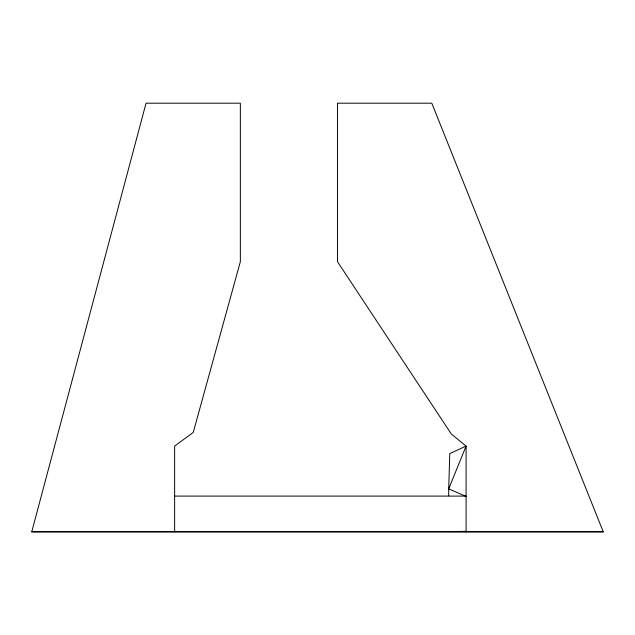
<?xml version="1.0" encoding="UTF-8"?>
<svg xmlns="http://www.w3.org/2000/svg" width="635" height="635" viewBox="0 0 635 635"><rect width="100%" height="100%" fill="white"/><g stroke="black" fill="none" stroke-linecap="round" stroke-linejoin="round"><path stroke-width="0.95" d="M466.09 531.812L466.09 446.087L451.302 434.015L337.502 261.715L337.502 103.188L431.8 103.188L603.25 531.812L31.75 531.812L146.05 103.188L240.347 103.188L240.347 261.715L193.223 432.467L174.625 446.087L174.625 531.812M31.75 531.812L603.25 531.812M174.625 496.094L466.09 496.094M466.09 496.443L448.707 488.871L449.778 453.588L466.09 446.087L448.707 488.871L448.707 495.816M466.09 531.368L448.723 531.527L466.09 531.439"/></g></svg>
